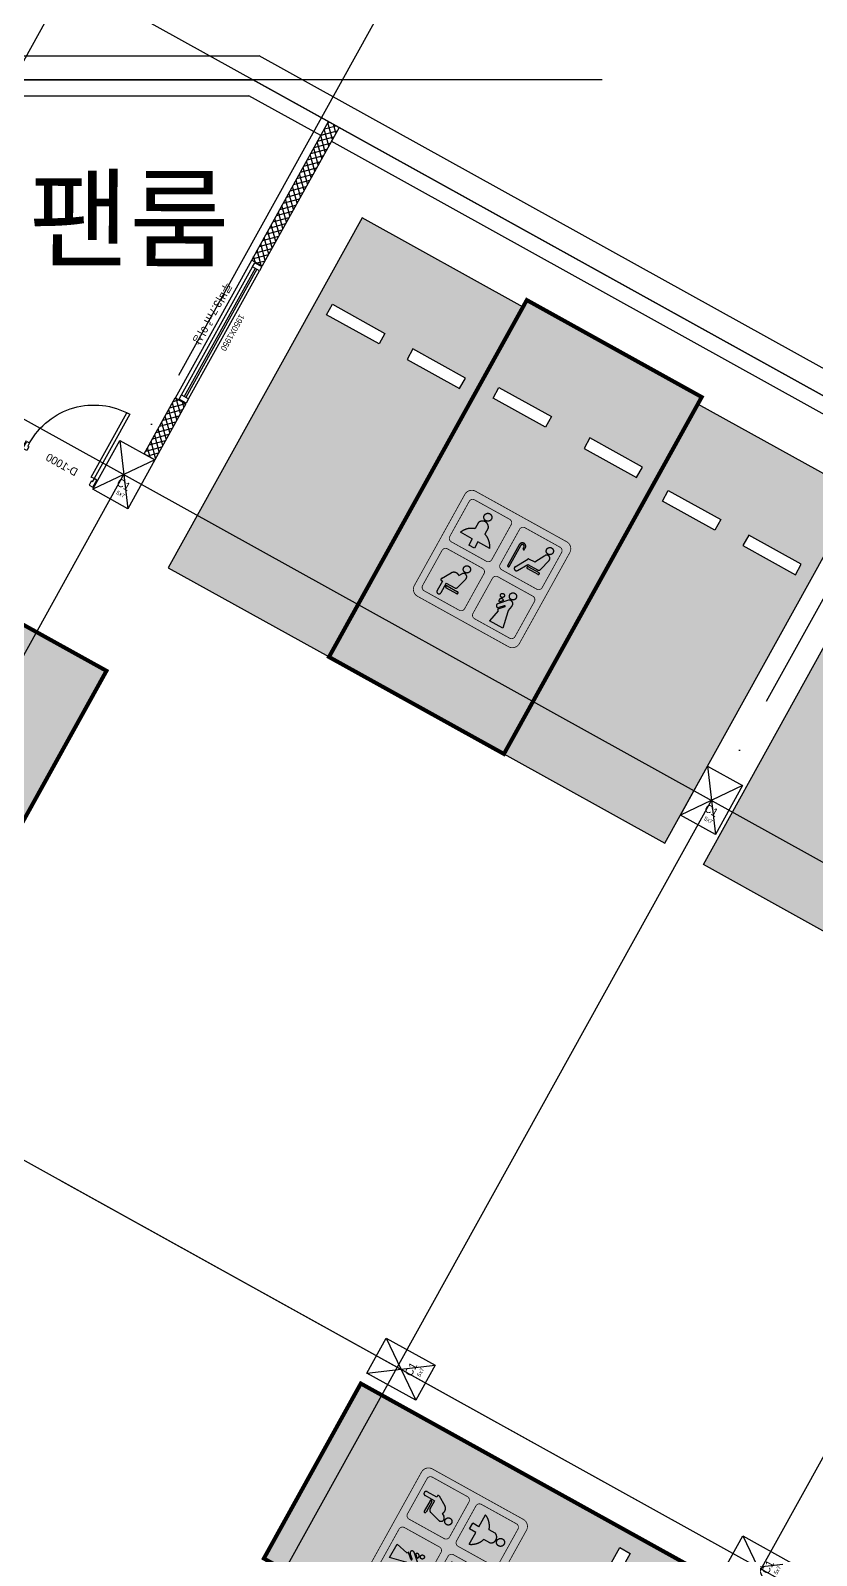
# Model space of a CAD drawing. Header units: millimetres. Extents: x -21000 to 567700, y 435000 to 850800.
# Drawn here: x 286283 to 296108, y 676239 to 695299 of the extents above; entities that cross this region are included whole.
import ezdxf
from ezdxf.enums import TextEntityAlignment as Align
from ezdxf.xclip import XClip

# ---------------------------------------------------------------- set-up
doc = ezdxf.new("R2010")
doc.units = ezdxf.units.MM
doc.header["$LTSCALE"] = 700
doc.header["$XCLIPFRAME"] = 2
doc.linetypes.add('AB_Pbase$0$주차장기둥$0$CEN', pattern=[62, 60, -1, 0, -1])
doc.layers.get('0').update_dxf_attribs({"color": 2})
doc.layers.get('Defpoints').update_dxf_attribs({"color": 171})
for name, color, linetype in [('AB_Pbase$0$$0$A-WIN', 4, 'Continuous'), ('AB_Pbase$0$$0$A-WIN-SILL', 8, 'Continuous'), ('AB_Pbase$0$$0$AUDIT_D_140902091233-406', 5, 'Continuous'), ('AB_Pbase$0$$0$P-BW', 3, 'Continuous'), ('AB_Pbase$0$ELE8', 8, 'Continuous'), ('AB_Pbase$0$FIN', 6, 'Continuous'), ('AB_Pbase$0$WAL', 3, 'Continuous'), ('AB_Pbase$0$WIN', 4, 'Continuous'), ('AB_Pbase$0$WIN1', 1, 'Continuous'), ('AB_Pbase$0$주차-sol', 254, 'Continuous'), ('AB_Pbase$0$주차-여행', 221, 'Continuous'), ('AB_Pbase$0$주차-일반', 9, 'Continuous'), ('AB_Pbase$0$주차장기둥$0$CEN_P', 244, 'AB_Pbase$0$주차장기둥$0$CEN')]:
    doc.layers.add(name, color=color, linetype=linetype)
for name, color, linetype, plot in [('AB_Pbase$0$$0$루버 size text', 11, 'Continuous', False), ('AB_Pbase$0$Defponts', 161, 'Continuous', False), ('AB_Pbase$0$주차장기둥$0$DEFPOINT', 247, 'Continuous', False)]:
    doc.layers.add(name, color=color, linetype=linetype, plot=plot)
doc.styles.add('AB_Pbase$0$$0$돋움', font='')
doc.styles.add('AB_Pbase$0$$1$돋움', font='')
doc.styles.add('AB_Pbase$0$돋움', font='')
doc.styles.add('AB_Pbase$0$주차장기둥$0$맑은 고딕', font='')
doc.styles.get('AB_Pbase$0$$0$돋움').set_extended_font_data('Dotum')
doc.styles.get('AB_Pbase$0$$1$돋움').set_extended_font_data('Dotum')
doc.styles.get('AB_Pbase$0$돋움').set_extended_font_data('Dotum')
doc.styles.get('AB_Pbase$0$주차장기둥$0$맑은 고딕').set_extended_font_data('Dotum')

# ---------------------------------------------------------------- blocks, each defined once
blk = doc.blocks.new('AB_Pbase$0$Door_s_1000')
at = {"layer": 'AB_Pbase$0$Defponts'}
for p, q in [((-10, 100), (-10, 0)), ((1010, 100), (1010, 0))]:
    blk.add_line(p, q, dxfattribs=at)
at = {"layer": 'AB_Pbase$0$WIN'}
for points in [[(40, 100), (80, 100), (80, 1020), (40, 1020)], [(55, 55), (55, 0), (0, 0), (0, 100), (40, 100), (40, 55)], [(945, 55), (945, 0), (1000, 0), (1000, 100), (960, 100), (960, 55)]]:
    blk.add_lwpolyline(points, close=True, dxfattribs=at)
at = {"layer": 'AB_Pbase$0$WIN1'}
blk.add_arc((40, 100), 920, 360, 90, dxfattribs=at)
at = {"layer": 'AB_Pbase$0$Defponts', "style": 'AB_Pbase$0$돋움'}
blk.add_text('D-1000', height=100, rotation=360, dxfattribs=at).set_placement((476, 58), align=Align.MIDDLE)
blk = doc.blocks.new('AB_Pbase$0$A$C0E753811')
at = {"layer": 'AB_Pbase$0$$0$A-WIN'}
for points in [[(-975, 150), (-915, 150), (-915, 50), (-975, 50)], [(915, 150), (975, 150), (975, 50), (915, 50)]]:
    blk.add_lwpolyline(points, close=True, dxfattribs=at)
at = {"layer": 'AB_Pbase$0$$0$A-WIN-SILL'}
for p, q in [((985, 0), (-985, 0)), ((915, 150), (-915, 150)), ((915, 50), (-915, 50))]:
    blk.add_line(p, q, dxfattribs=at)
at = {"layer": 'AB_Pbase$0$$0$AUDIT_D_140902091233-406'}
for p, q in [((-915, 112), (915, 112)), ((-915, 87), (915, 87))]:
    blk.add_line(p, q, dxfattribs=at)
at = {"layer": 'AB_Pbase$0$$0$P-BW'}
for p, q in [((-985, 0), (-985, 150)), ((985, 0), (985, 150))]:
    blk.add_line(p, q, dxfattribs=at)
at = {"layer": 'AB_Pbase$0$$0$루버 size text', "style": 'AB_Pbase$0$$0$돋움'}
blk.add_text('1950X1950', height=75, rotation=360, dxfattribs=at).set_placement((-75, 170), align=Align.BOTTOM_CENTER)
at = {"layer": 'Defpoints', "style": 'AB_Pbase$0$$1$돋움'}
blk.add_text('루버3.7㎡ 이상', height=100, rotation=360, dxfattribs=at).set_placement((-587, -107), align=Align.MIDDLE_LEFT)
blk = doc.blocks.new('AB_Pbase$0$AB_Pbase_지하1층_골조')
for p, q in [((284748, 694984), (289142, 694984)), ((321727, 676922), (289142, 694984)), ((284924, 694684), (289064, 694684)), ((321844, 676514), (289064, 694684))]:
    blk.add_line(p, q)
blk = doc.blocks.new('AB_Pbase$0$주차장기둥$0$cen 2bl 지하')
at = {"layer": 'AB_Pbase$0$주차장기둥$0$CEN_P', "color": 5}
for p, q in [((-64186, 73137), (-64186, 259453)), ((-60586, 128902), (-60586, 259439)), ((-52186, 128902), (-52186, 259408)), ((-46986, 107083), (-46986, 259389)), ((-132796, 175983), (13814, 175983)), ((-132796, 170883), (119274, 170883)), ((-132796, 162783), (119274, 162783)), ((-57008, 162783), (119274, 162783))]:
    blk.add_line(p, q, dxfattribs=at)
at = {"layer": 'AB_Pbase$0$주차장기둥$0$CEN_P'}
blk.add_line((-57748, 178099), (-135315, 135102), dxfattribs=at)
blk = doc.blocks.new('AB_Pbase$0$주차장기둥$0$p기둥 5x7')
blk.add_lwpolyline([(-250, 350), (250, 350), (250, -350), (-250, -350)], close=True)
at = {"layer": 'AB_Pbase$0$주차장기둥$0$DEFPOINT'}
for p, q in [((250, 350), (-250, -350)), ((-250, 350), (250, -350))]:
    blk.add_line(p, q, dxfattribs=at)
at = {"layer": 'AB_Pbase$0$주차장기둥$0$DEFPOINT', "color": 6, "style": 'AB_Pbase$0$주차장기둥$0$맑은 고딕'}
for s, height, p in [('C1', 100, (-24, -160)), ('5x7', 50, (29, -259))]:
    blk.add_text(s, height=height, rotation=0, dxfattribs=at).set_placement(p)
blk = doc.blocks.new('AB_Pbase$0$주차장기둥')
for name, p, rotation in [('AB_Pbase$0$주차장기둥$0$cen 2bl 지하', (36992, -11667), 1.99999810188403), ('AB_Pbase$0$주차장기둥$0$p기둥 5x7', (-21126, 157291), 1.999998101883419), ('AB_Pbase$0$주차장기둥$0$p기둥 5x7', (-29521, 156998), 1.999998101883419), ('AB_Pbase$0$주차장기둥$0$p기둥 5x7', (-15696, 149376), 91.99999810188433), ('AB_Pbase$0$주차장기둥$0$p기둥 5x7', (-20793, 149198), 91.99999810188433)]:
    blk.add_blockref(name, p, dxfattribs=dict(rotation=rotation))
blk = doc.blocks.new('AB_Pbase$0$실명')
at = {"layer": 'AB_Pbase$0$Defponts', "style": 'AB_Pbase$0$돋움'}
blk.add_text('팬룸', height=1000, rotation=359.9315, dxfattribs=at).set_placement((308528, -137888), align=Align.MIDDLE)
blk = doc.blocks.new('AB_Pbase$0$AB_Pbase-C1BCB056C')
at = {"layer": 'AB_Pbase$0$주차-여행'}
h = blk.add_hatch(color=170, dxfattribs=at)
h.dxf.hatch_style = 1
edge = h.paths.add_edge_path()
edge.add_line((105, 5), (1405, 5))
edge.add_arc((1405, 105), 100, 270, 360)
edge.add_line((1505, 105), (1505, 1405))
edge.add_arc((1405, 1405), 100, 0, 90)
edge.add_line((1405, 1505), (105, 1505))
edge.add_arc((105, 1405), 100, 90, 180)
edge.add_line((5, 1405), (5, 105))
edge.add_arc((105, 105), 100, 180, 270)
h = blk.add_hatch(color=255, dxfattribs=at)
h.dxf.hatch_style = 1
h.paths.add_polyline_path([(465, 1094), (465, 1180, 0.714286), (325, 1180), (325, 1094, 0.219224), (185, 965), (355, 965), (355, 875), (435, 875), (435, 965), (605, 965, 0.219224)])
h.paths.add_polyline_path([(445, 1295, 1), (345, 1295, 1)])
h.paths.add_polyline_path([(905, 1187), (905, 887, 1), (925, 887), (925, 1187, -1), (970, 1187), (970, 1167, 1), (990, 1167), (990, 1187, 1)])
h.paths.add_polyline_path([(1323, 1301, 1), (1233, 1301, 1)])
h.paths.add_polyline_path([(1326, 1193, 0.878579), (1252, 1222), (1178, 1090), (1094, 1086, 0.258599), (1086, 1081), (994, 920, 0.979199), (1041, 893), (1120, 1020), (1258, 1020, 0.342105), (1287, 1042)])
h.paths.add_polyline_path([(1288, 1000), (1138, 1000, 1), (1138, 975), (1288, 975, 1)], flags=17)
h.paths.add_polyline_path([(437, 598, 1), (527, 598, 1)])
h.paths.add_polyline_path([(528, 486, 0.88788), (453, 517), (433, 482, 0.415611), (332, 466), (259, 343, 0.192889), (258, 335, 0.480795), (267, 323), (285, 323), (285, 186, 1), (340, 186), (340, 323), (460, 323, 0.335846), (488, 345)])
h.paths.add_polyline_path([(516, 297), (366, 297, 1), (366, 272), (516, 272, 1)], flags=17)
h.paths.add_polyline_path([(1053, 529, 1), (1002, 529, 1)])
h.paths.add_polyline_path([(1071, 480, 1.194973), (1032, 437)])
h.paths.add_polyline_path([(1196, 466, 0.70337), (1123, 516), (1027, 409, 1), (1064, 375), (1111, 428, -1), (1122, 418), (1063, 351, 0.482877), (1064, 343), (1073, 339, -0.332101), (1075, 333), (1040, 174), (1231, 174), (1185, 381, -0.096684), (1185, 402)])
h.paths.add_polyline_path([(1194, 582, 1), (1104, 582, 1)])
at = {"layer": 'AB_Pbase$0$주차-여행', "color": 255}
for p, q in [((325, 1180), (325, 1094)), ((465, 1180), (465, 1094)), ((905, 887), (905, 1187)), ((925, 887), (925, 1187)), ((970, 1167), (970, 1187)), ((990, 1167), (990, 1187)), ((1178, 1090), (1252, 1222)), ((1287, 1042), (1326, 1193)), ((355, 965), (185, 965)), ((355, 965), (355, 875)), ((605, 965), (435, 965)), ((435, 965), (435, 875)), ((994, 920), (1086, 1081)), ((1041, 893), (1120, 1020)), ((1094, 1086), (1178, 1090)), ((1120, 1020), (1258, 1020)), ((1138, 1000), (1288, 1000)), ((1138, 975), (1288, 975)), ((435, 875), (355, 875)), ((259, 343), (332, 466)), ((433, 482), (453, 517)), ((528, 486), (488, 345)), ((1123, 516), (1027, 409)), ((1071, 480), (1032, 437)), ((1122, 418), (1063, 351)), ((1111, 428), (1064, 375)), ((1185, 402), (1196, 466)), ((1185, 381), (1231, 174)), ((257, 333), (257, 338)), ((267, 323), (285, 323)), ((285, 323), (285, 186)), ((340, 323), (460, 323)), ((340, 323), (340, 186)), ((366, 297), (516, 297)), ((366, 272), (516, 272)), ((1075, 333), (1040, 174)), ((1073, 339), (1064, 343)), ((1231, 174), (1040, 174))]:
    blk.add_line(p, q, dxfattribs=at)
at = {"layer": 'AB_Pbase$0$주차-여행', "color": 255, "const_width": 10}
for points in [[(105, 5), (1405, 5, 0.414214), (1505, 105), (1505, 1405, 0.414214), (1405, 1505), (105, 1505, 0.414214), (5, 1405), (5, 105, 0.414214)], [(145, 805), (645, 805, 0.414214), (695, 855), (695, 1355, 0.414214), (645, 1405), (145, 1405, 0.414214), (95, 1355), (95, 855, 0.414214)], [(865, 805), (1365, 805, 0.414214), (1415, 855), (1415, 1355, 0.414214), (1365, 1405), (865, 1405, 0.414214), (815, 1355), (815, 855, 0.414214)], [(145, 105), (645, 105, 0.414214), (695, 155), (695, 655, 0.414214), (645, 705), (145, 705, 0.414214), (95, 655), (95, 155, 0.414214)], [(865, 105), (1365, 105, 0.414214), (1415, 155), (1415, 655, 0.414214), (1365, 705), (865, 705, 0.414214), (815, 655), (815, 155, 0.414214)]]:
    blk.add_lwpolyline(points, format="xyb", close=True, dxfattribs=at)
at = {"layer": 'AB_Pbase$0$주차-여행', "color": 255}
for centre, radius in [((395, 1295), 50), ((1278, 1301), 45), ((482, 598), 45), ((1149, 582), 45), ((1028, 529), 25.7)]:
    blk.add_circle(centre, radius, dxfattribs=at)
for centre, radius, start, end in [((395, 1156), 74, 18.9246, 161.0754), ((948, 1187), 42.5, 0, 180), ((948, 1187), 22.5, 0, 180), ((980, 1167), 10, 180, 0), ((1287, 1203), 40, 345.5444, 150.7519), ((395, 877), 227, 107.9202, 157.3801), ((395, 877), 227, 22.6199, 72.0798), ((1094, 1076), 10, 92.4323, 150.4282), ((1138, 987), 12.5, 90, 270), ((1258, 1050), 30, 270, 345.5444), ((1288, 987), 12.5, 270, 90), ((915, 887), 10, 180, 0), ((1018, 907), 27, 150.4282, 328.0196), ((391, 424), 72.3, 54.3449, 144.618), ((489, 497), 41, 344.2578, 150.6627), ((1048, 462), 29, 37.898, 238.2024), ((1046, 392), 25, 138.0502, 318.0502), ((1117, 423), 7.5, 318.0502, 138.0502), ((1151, 478), 46.8, 345.409, 125.8947), ((1239, 393), 55, 170.2464, 192.336), ((267, 338), 10, 149.0416, 180), ((267, 333), 10, 180, 270), ((366, 284), 12.5, 90, 270), ((460, 353), 30, 270, 344.2578), ((516, 284), 12.5, 270, 90), ((1066, 348), 5, 138.0502, 241.1496), ((1070, 334), 5, 347.664, 61.1496), ((312, 186), 27.5, 180, 0)]:
    blk.add_arc(centre, radius, start, end, dxfattribs=at)
blk = doc.blocks.new('AB_Pbase$0$AB_Pbase-여행주차_')
at = {"layer": 'AB_Pbase$0$주차-sol'}
h = blk.add_hatch(color=252, dxfattribs=at)
h.paths.add_polyline_path([(54378012, -70102334), (54378012, -70097234), (54375512, -70097234), (54375512, -70102334)])
h.paths.add_polyline_path([(54377037, -70098359), (54377037, -70098509), (54377787, -70098509), (54377787, -70098359)], flags=16)
h.paths.add_polyline_path([(54376487, -70098359), (54376487, -70098509), (54375737, -70098509), (54375737, -70098359)], flags=16)
at = {"layer": 'AB_Pbase$0$주차-여행', "const_width": 50}
blk.add_lwpolyline([(54378012, -70102334), (54378012, -70097234), (54375512, -70097234), (54375512, -70102334)], close=True, dxfattribs=at)
at = {"layer": 'AB_Pbase$0$주차-여행', "color": 5, "ltscale": 600}
for points in [[(54376487, -70098359), (54376487, -70098509), (54375737, -70098509), (54375737, -70098359)], [(54377037, -70098359), (54377037, -70098509), (54377787, -70098509), (54377787, -70098359)]]:
    blk.add_lwpolyline(points, close=True, dxfattribs=at)
at = {"layer": 'AB_Pbase$0$주차-여행', "xscale": 1.000000000002362, "yscale": 1.000000000002362, "zscale": 1.000000000002362}
blk.add_blockref('AB_Pbase$0$AB_Pbase-C1BCB056C', (54376007, -70101139), dxfattribs=at)
blk = doc.blocks.new('AB_Pbase$0$주차일반')
at = {"layer": 'AB_Pbase$0$주차-sol'}
h = blk.add_hatch(color=254, dxfattribs=at)
h.dxf.hatch_style = 1
h.paths.add_polyline_path([(0, 0), (-2300, 0), (-2300, -5000), (0, -5000)])
h.paths.add_polyline_path([(-200, -3725), (-200, -3875), (-950, -3875), (-950, -3725)], flags=16)
h.paths.add_polyline_path([(-1350, -3725), (-1350, -3875), (-2100, -3875), (-2100, -3725)], flags=16)
at = {"layer": 'AB_Pbase$0$주차-일반', "color": 6}
for points in [[(0, 0), (0, -5000), (-2300, -5000), (-2300, 0)], [(-1350, -3875), (-1350, -3725), (-2100, -3725), (-2100, -3875)], [(-950, -3875), (-950, -3725), (-200, -3725), (-200, -3875)]]:
    blk.add_lwpolyline(points, close=True, dxfattribs=at)
blk = doc.blocks.new('AB_Pbase$0$pppaaa_1_1')
at = {"layer": 'AB_Pbase$0$주차-여행'}
for p, rotation in [((-13281587, 88362124), 330.9999951359077), ((-87388635, -12886492), 60.99999513590793), ((87965067, 14249989), 240.9999951359078)]:
    blk.add_blockref('AB_Pbase$0$AB_Pbase-여행주차_', p, dxfattribs=dict(at, rotation=rotation))
at = {"layer": 'AB_Pbase$0$주차-일반', "extrusion": (0, 0, -1), "zscale": -1, "rotation": 209.0000048643371}
for p in [(-290015, 687469), (-294213, 685142)]:
    blk.add_blockref('AB_Pbase$0$주차일반', p, dxfattribs=at)
at = {"layer": 'AB_Pbase$0$주차-일반', "rotation": 150.9999952768423}
blk.add_blockref('AB_Pbase$0$주차일반', (294694, 684875), dxfattribs=at)
blk = doc.blocks.new('AB_Pbase')
at = {"layer": 'AB_Pbase$0$ELE8'}
h = blk.add_hatch(dxfattribs=at)
h.set_pattern_fill('NET', color=256, scale=20, angle=15.1822)
h.set_pattern_definition([(15.182184, (-7e-08, 445500), (-16.629958, 61.283721), []), (105.182184, (-7e-08, 445500), (-61.283721, -16.629958), [])])
h.paths.add_polyline_path([(288224, 690634), (288093, 690706), (287705, 690007), (287836, 689934)])
h.paths.add_polyline_path([(289048, 692429), (289179, 692357), (290139, 694088), (290008, 694161)])
at = {"layer": 'AB_Pbase$0$FIN'}
for p, q in [((285042, 694484), (289013, 694484)), ((289911, 693986), (289013, 694484)), ((321922, 676242), (290042, 693914))]:
    blk.add_line(p, q, dxfattribs=at)
at = {"layer": 'AB_Pbase$0$WAL'}
for points in [[(289048, 692429), (290008, 694161), (290139, 694088), (289179, 692357)], [(288224, 690634), (287836, 689934), (287705, 690007), (288093, 690706)]]:
    blk.add_lwpolyline(points, dxfattribs=at)
for name, p, rotation in [('AB_Pbase$0$AB_Pbase_지하1층_골조', (0, 0), 359.9999999999999), ('AB_Pbase$0$주차장기둥', (231893, 539971), 329.0000000345588), ('AB_Pbase$0$실명', (-21011, 830850), 359.9999999999999), ('AB_Pbase$0$A$C0E753811', (288571, 691568), 240.9999981901117)]:
    blk.add_blockref(name, p, dxfattribs=dict(rotation=rotation))
ref = blk.add_blockref('AB_Pbase$0$pppaaa_1_1', (0, 0), dxfattribs=dict(at, rotation=359.9999999999999))
XClip(ref).set_block_clipping_path([(-396188.9384898804, 0.0133324571), (493845.7278262604, 839949.4046300659)])
at = {"layer": 'AB_Pbase$0$WAL', "color": 153, "xscale": -0.999999999999998, "rotation": 330.9999981364547}
blk.add_blockref('AB_Pbase$0$Door_s_1000', (287063, 689591), dxfattribs=at)

msp = doc.modelspace()

# ---------------------------------------------------------------- block references
ref = msp.add_blockref('AB_Pbase', (0, 0))
XClip(ref).set_block_clipping_path([(-0.000000015, 445500.0000000148), (493845.7187941075, 839949.3912975936)])

doc.saveas('drawing.dxf')
